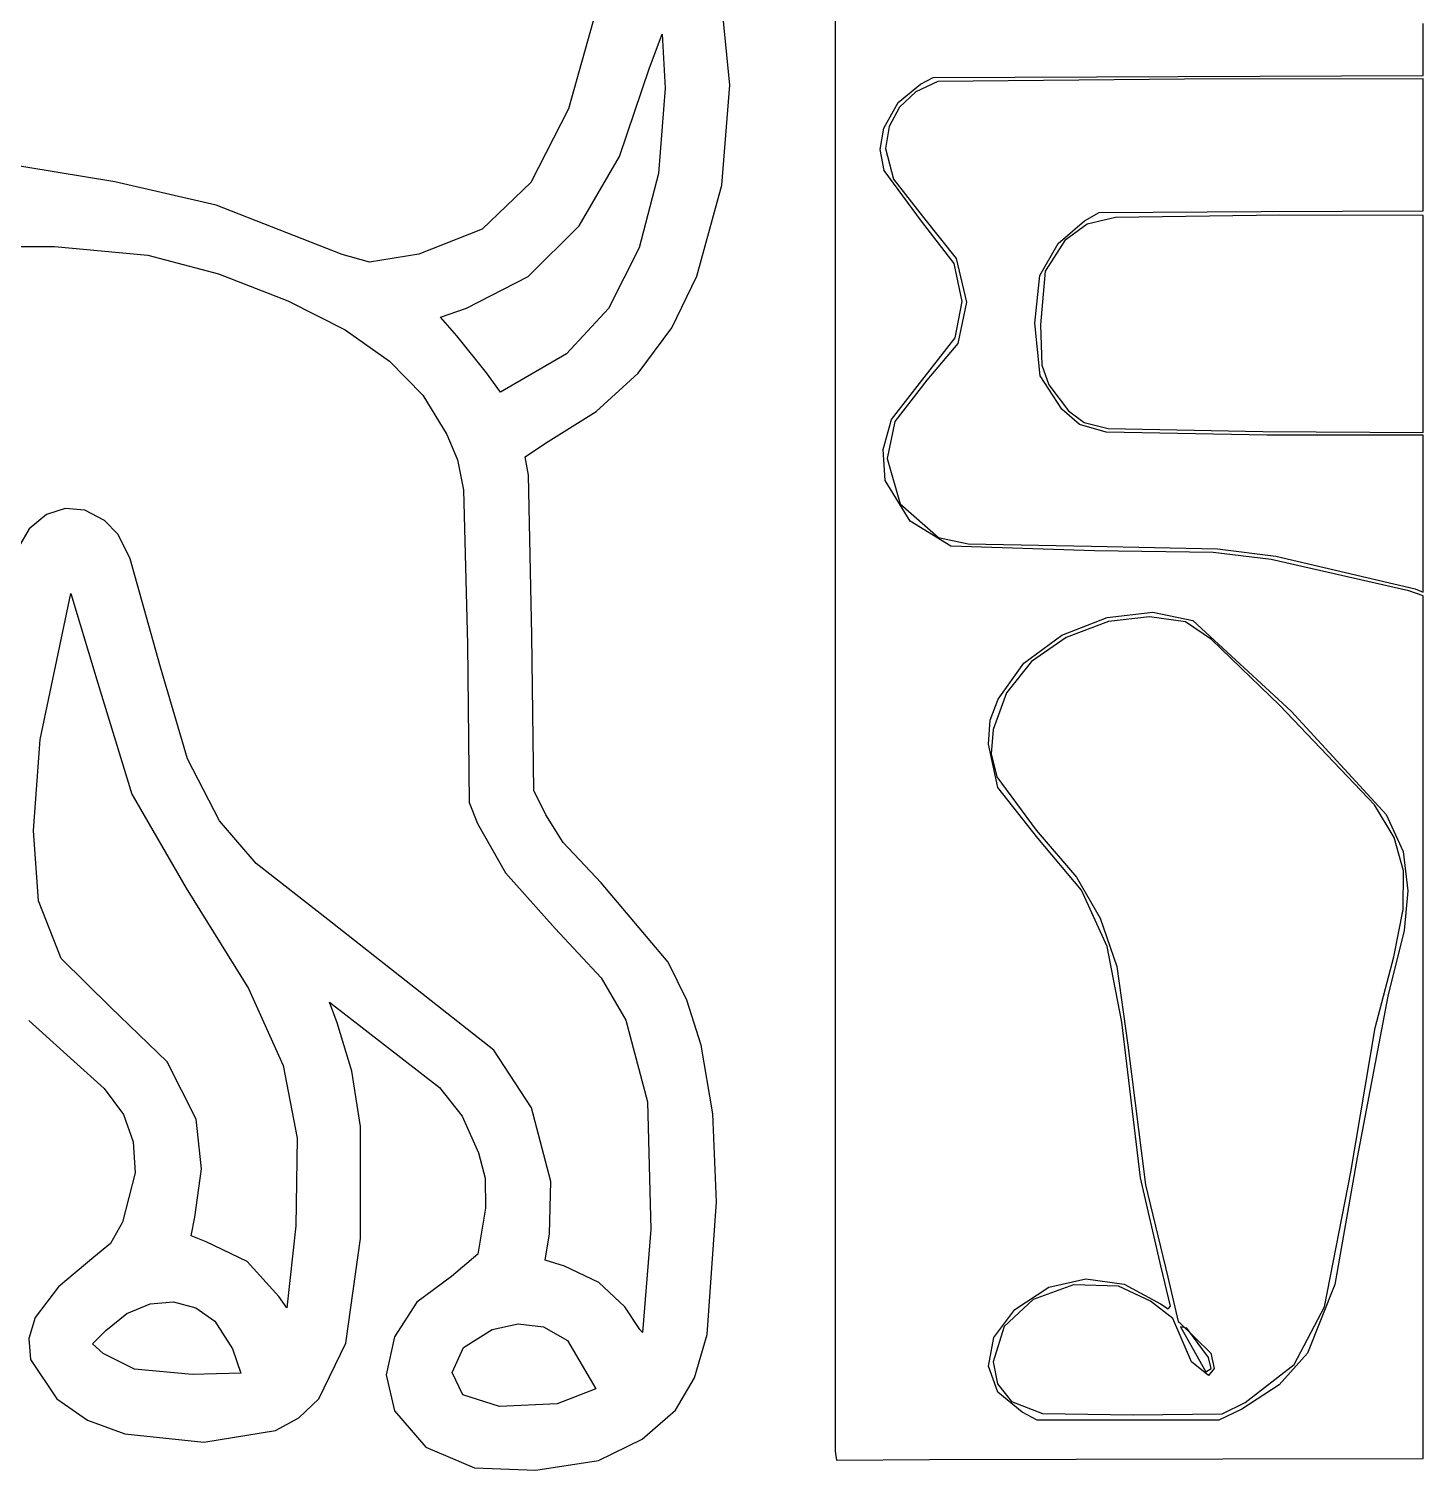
# Model space of a CAD drawing. Extents: x 0 to 60, y 6.6 to 60.
# Drawn here: x 29.98 to 60, y 8.02 to 39.05 of the extents above; entities that cross this region are included whole.
import ezdxf

# ---------------------------------------------------------------- set-up
doc = ezdxf.new("R2010")
doc.units = 0

msp = doc.modelspace()

# ---------------------------------------------------------------- linework, layer by layer
at = {"layer": 'Layer 1'}
for p, q in [((47.339, 49.899), (47.339, 8.4277)), ((45.069979, 37.839347), (44.883097, 39.744553)), ((42.238631, 39.599013), (41.595914, 37.327593)), ((60.000673, 38.044365), (60.000673, 39.162345)), ((43.343383, 38.209782), (43.613783, 38.936638)), ((43.613783, 38.936638), (43.680763, 37.773173)), ((42.698498, 36.30375), (43.343383, 38.209782)), ((48.69762, 37.465528), (49.178056, 37.859137)), ((49.5485, 37.9121), (49.079745, 37.692348)), ((49.178056, 37.859137), (49.449283, 38.004673)), ((49.449283, 38.004673), (54.728283, 38.024519)), ((54.860574, 37.965036), (49.548494, 37.912113)), ((49.548494, 37.912113), (49.5485, 37.9121)), ((54.728283, 38.024519), (60.000673, 38.044365)), ((60.000654, 37.971651), (54.860574, 37.965036)), ((60.000654, 36.549361), (60.000654, 37.971651)), ((43.68077, 37.773173), (43.535957, 35.933918)), ((43.680763, 37.773173), (43.68077, 37.773173)), ((44.899635, 35.682763), (45.069979, 37.839347)), ((49.079745, 37.692348), (48.725723, 37.364685)), ((41.595914, 37.327593), (40.788228, 35.741474)), ((48.390836, 36.913151), (48.69762, 37.465528)), ((48.725723, 37.364685), (48.50194, 36.950197)), ((48.50194, 36.950197), (48.4239, 36.46997)), ((48.305768, 36.450186), (48.390836, 36.913151)), ((48.394971, 36.002724), (48.305768, 36.450186)), ((48.4239, 36.46997), (48.598378, 35.813403)), ((60.000654, 35.133691), (60.000654, 36.549361)), ((31.826991, 35.75801), (29.034511, 36.2186)), ((41.826003, 34.804559), (42.698498, 36.30375)), ((49.197901, 34.908721), (48.394971, 36.002724)), ((34.009211, 35.252768), (31.826991, 35.75801)), ((40.788228, 35.741474), (39.739911, 34.734604)), ((43.535957, 35.933918), (43.122605, 34.336531)), ((48.598378, 35.813403), (49.244196, 34.98815)), ((44.362143, 33.724637), (44.899635, 35.682763)), ((36.728091, 34.194318), (34.009211, 35.252768)), ((52.710605, 34.915386), (53.021524, 35.093999)), ((53.021524, 35.093999), (56.514394, 35.113845)), ((56.514394, 35.113845), (60.000654, 35.133691)), ((40.72652, 33.714689), (41.826003, 34.804559)), ((49.900776, 33.997461), (49.197901, 34.908721)), ((49.244196, 34.98815), (49.945417, 34.101701)), ((52.14169, 34.425855), (52.710605, 34.915386)), ((52.766059, 34.841837), (52.28728, 34.492053)), ((53.3788, 34.9882), (52.766059, 34.841837)), ((53.378804, 34.988201), (53.3788, 34.9882)), ((56.911364, 35.034508), (53.378804, 34.988201)), ((60.000704, 35.027893), (56.911364, 35.034508)), ((60.000704, 32.692693), (60.000704, 35.027893)), ((39.739911, 34.734604), (38.375301, 34.200933)), ((52.28728, 34.492053), (51.862248, 33.82887)), ((29.261959, 34.360519), (30.52961, 34.366308)), ((30.52961, 34.366308), (32.54066, 34.174465)), ((32.54066, 34.174465), (32.54067, 34.174456)), ((32.54067, 34.174456), (34.061356, 33.771751)), ((37.311066, 34.026455), (36.728091, 34.194318)), ((38.375301, 34.200933), (37.311066, 34.026455)), ((43.122605, 34.336531), (42.457457, 33.026908)), ((51.746427, 33.737867), (52.14169, 34.425855)), ((50.077735, 33.175511), (49.900776, 33.997461)), ((49.945417, 34.101701), (50.167856, 33.161502)), ((51.862248, 33.82887), (51.764672, 32.679463)), ((34.061356, 33.771751), (35.55724, 33.195393)), ((39.400673, 33.036622), (40.72652, 33.714689)), ((43.822788, 32.609859), (44.362143, 33.724637)), ((51.638928, 32.712495), (51.746427, 33.737867)), ((35.55724, 33.195393), (36.79027, 32.566217)), ((38.844989, 32.844779), (39.400673, 33.036622)), ((42.457457, 33.026908), (41.55726, 32.050944)), ((49.923103, 32.395729), (50.077735, 33.175511)), ((50.167856, 33.161502), (49.978493, 32.275881)), ((39.195599, 32.441246), (38.844989, 32.844779)), ((43.09862, 31.638342), (43.822788, 32.609859)), ((51.75635, 31.580455), (51.638928, 32.712495)), ((51.764672, 32.679463), (51.79196, 31.807898)), ((60.000704, 30.357493), (60.000704, 32.692693)), ((36.79027, 32.566217), (37.746075, 31.897969)), ((39.830667, 31.640796), (39.195599, 32.441246)), ((49.257439, 31.541531), (49.923103, 32.395729)), ((49.978493, 32.275881), (49.316964, 31.482046)), ((41.55726, 32.050944), (40.13497, 31.224033)), ((37.746075, 31.897969), (38.462488, 31.159021)), ((51.79196, 31.807898), (51.943285, 31.382863)), ((40.13497, 31.224033), (39.830667, 31.640796)), ((42.190879, 30.811948), (43.09862, 31.638342)), ((48.549603, 30.635236), (49.257439, 31.541531)), ((49.316964, 31.482046), (48.624013, 30.592291)), ((52.221074, 30.860215), (51.75635, 31.580455)), ((51.943285, 31.382863), (52.366664, 30.827179)), ((38.462488, 31.159021), (38.97734, 30.317743)), ((41.100803, 30.132537), (42.190879, 30.811948)), ((52.600831, 30.532345), (52.221074, 30.860215)), ((52.366664, 30.827179), (52.698048, 30.572697)), ((48.376779, 29.992724), (48.549603, 30.635236)), ((48.624013, 30.592291), (48.456976, 29.801766)), ((53.175327, 30.365722), (52.600831, 30.532345)), ((52.698048, 30.572697), (53.216728, 30.443492)), ((53.216728, 30.443492), (56.547524, 30.377339)), ((38.97734, 30.317743), (39.211253, 29.772706)), ((40.665848, 29.83733), (41.100803, 30.132537)), ((56.640084, 30.297915), (53.175327, 30.365722)), ((56.547524, 30.377339), (60.000704, 30.357493)), ((60.000654, 30.297915), (56.640084, 30.297915)), ((60.000654, 28.611015), (60.000654, 30.297915)), ((40.736962, 29.437932), (40.665848, 29.83733)), ((48.417297, 29.325406), (48.376779, 29.992724)), ((48.456976, 29.801766), (48.73978, 28.820222)), ((39.211253, 29.772706), (39.335393, 29.127819)), ((40.80973, 25.991362), (40.736962, 29.437932)), ((48.953963, 28.448882), (48.417297, 29.325406)), ((39.335393, 29.127819), (39.420564, 25.799503)), ((30.355756, 28.59292), (29.987158, 28.286859)), ((30.762804, 28.725949), (30.355756, 28.59292)), ((31.187217, 28.684087), (30.762804, 28.725949)), ((31.607908, 28.465472), (31.187217, 28.684087)), ((48.73978, 28.820222), (49.568346, 28.101636)), ((60.000654, 26.924115), (60.000654, 28.611015)), ((29.987158, 28.286859), (29.669624, 27.736963)), ((31.90208, 28.161166), (31.607908, 28.465472)), ((49.832967, 27.909736), (48.953963, 28.448882)), ((32.160282, 27.638557), (31.90208, 28.161166)), ((49.568346, 28.101636), (50.202587, 27.963542)), ((50.202587, 27.963542), (52.856146, 27.909793)), ((32.811888, 25.303362), (32.160282, 27.638557)), ((52.922307, 27.810506), (49.832967, 27.909736)), ((52.856146, 27.909793), (55.572548, 27.853563)), ((55.476634, 27.774949), (52.922307, 27.810506)), ((56.726097, 27.625278), (55.476634, 27.774949)), ((55.572548, 27.853563), (56.825316, 27.698104)), ((59.689747, 26.950518), (56.726097, 27.625278)), ((56.825316, 27.698104), (59.828656, 26.990268)), ((30.22531, 23.748766), (30.880224, 26.891026)), ((30.880224, 26.891026), (31.46237, 24.959366)), ((60.000666, 26.844673), (59.689747, 26.950518)), ((59.828656, 26.990268), (60.000654, 26.924115)), ((60.000666, 17.556803), (60.000666, 26.844673)), ((52.223249, 25.997215), (53.197661, 26.377491)), ((53.197661, 26.377491), (54.183236, 26.493569)), ((54.108081, 26.387497), (53.226596, 26.289094)), ((54.880416, 26.282479), (54.108081, 26.387497)), ((54.183236, 26.493569), (55.039191, 26.308856)), ((53.2266, 26.2891), (52.312347, 25.948619)), ((53.226596, 26.289094), (53.2266, 26.2891)), ((55.444368, 25.898788), (54.880416, 26.282479)), ((55.039191, 26.308856), (55.0392, 26.30886)), ((55.0392, 26.30886), (57.157745, 24.355695)), ((39.420564, 25.799503), (39.460256, 22.392633)), ((40.849422, 22.650642), (40.80973, 25.991362)), ((51.400781, 25.389331), (52.223249, 25.997215)), ((52.312347, 25.948619), (51.568644, 25.425804)), ((56.911306, 24.483119), (55.444368, 25.898788)), ((33.394864, 23.334484), (32.811888, 25.303362)), ((50.851712, 24.615342), (51.400781, 25.389331)), ((51.568644, 25.425804), (51.032081, 24.754144)), ((31.46237, 24.959366), (31.46238, 24.959356)), ((31.46238, 24.959356), (32.196677, 22.569583)), ((50.676407, 24.164676), (50.851712, 24.615342)), ((51.032081, 24.754144), (50.73925, 23.96713)), ((58.955426, 22.339769), (56.911306, 24.483119)), ((57.157745, 24.355695), (59.20683, 22.13461)), ((50.640023, 23.64951), (50.676407, 24.164676)), ((50.73925, 23.96713), (50.697904, 23.437391)), ((30.078947, 21.788985), (30.22531, 23.748766)), ((50.840135, 22.719233), (50.640023, 23.64951)), ((34.082028, 21.995712), (33.394864, 23.334484)), ((50.697904, 23.437391), (50.820287, 22.944242)), ((50.820287, 22.944242), (51.665391, 21.79731)), ((51.705083, 21.62523), (50.840135, 22.719233)), ((32.196677, 22.569583), (33.36758, 20.546957)), ((39.460256, 22.392633), (39.638869, 21.942793)), ((41.107418, 22.128034), (40.849422, 22.650642)), ((41.485319, 21.533482), (41.107418, 22.128034)), ((59.373946, 21.641237), (58.955426, 22.339769)), ((59.20683, 22.13461), (59.567363, 21.336641)), ((30.185618, 20.275735), (30.078947, 21.788985)), ((34.875036, 21.082799), (34.082028, 21.995712)), ((39.638869, 21.942793), (40.240033, 20.876079)), ((51.665391, 21.79731), (52.537784, 20.784344)), ((42.304788, 20.666054), (41.485319, 21.533482)), ((52.644454, 20.50725), (51.705083, 21.62523)), ((59.574782, 20.919139), (59.373946, 21.641237)), ((59.567363, 21.336641), (59.6699, 20.49402)), ((36.417228, 19.872202), (34.875036, 21.082799)), ((40.240033, 20.876079), (41.312539, 19.680363)), ((59.568477, 20.090368), (59.574782, 20.919139)), ((33.36758, 20.546957), (34.705937, 18.388616)), ((43.74196, 18.958478), (42.304788, 20.666054)), ((52.537784, 20.784344), (53.047991, 19.90534)), ((53.199312, 19.293349), (52.644454, 20.50725)), ((59.6699, 20.49402), (59.593824, 19.639821)), ((30.676806, 19.032063), (30.185618, 20.275735)), ((39.989488, 17.060702), (36.417228, 19.872202)), ((53.047991, 19.90534), (53.405217, 18.86095)), ((59.365574, 19.071819), (59.568477, 20.090368)), ((41.312539, 19.680363), (42.304005, 18.617784)), ((59.593824, 19.639821), (59.239906, 18.22498)), ((53.511057, 17.66268), (53.199312, 19.293349)), ((31.733598, 17.986846), (30.676806, 19.032063)), ((44.148594, 18.138492), (43.74196, 18.958478)), ((58.968657, 17.543689), (59.365574, 19.071819)), ((53.405217, 18.86095), (53.643367, 17.16661)), ((34.705937, 18.388616), (35.45636, 16.730761)), ((42.304005, 18.617784), (42.834059, 17.709003)), ((36.615633, 17.649473), (36.450251, 18.092697)), ((36.450251, 18.092697), (38.818521, 16.253647)), ((44.454758, 17.166564), (44.148594, 18.138492)), ((59.239906, 18.22498), (58.578377, 14.75195)), ((29.978214, 17.699406), (30.946319, 16.822571)), ((32.956603, 16.812626), (31.733598, 17.986846)), ((42.834059, 17.709003), (43.300436, 15.946853)), ((36.931513, 16.611702), (36.615633, 17.649473)), ((53.911283, 14.315348), (53.511057, 17.66268)), ((58.446049, 14.434499), (58.968657, 17.543689)), ((60.000666, 8.268933), (60.000666, 17.556803)), ((44.706965, 15.693005), (44.454758, 17.166564)), ((53.643367, 17.16661), (54.023746, 14.16327)), ((30.946319, 16.822571), (31.597719, 16.235257)), ((33.579268, 15.578876), (32.956603, 16.812626)), ((40.798203, 15.817027), (39.989488, 17.060702)), ((35.45636, 16.730761), (35.752808, 15.163455)), ((37.118395, 15.420123), (36.931513, 16.611702)), ((31.597719, 16.235257), (32.01469, 15.676473)), ((38.818521, 16.253647), (39.310533, 15.639252)), ((43.300436, 15.946853), (43.369897, 13.197373)), ((32.01469, 15.676473), (32.228241, 15.0904)), ((33.697516, 14.503067), (33.579268, 15.578876)), ((39.310533, 15.639252), (39.658663, 14.851207)), ((41.219928, 14.235972), (40.798203, 15.817027)), ((44.785522, 13.792764), (44.706965, 15.693005)), ((37.120876, 13.003065), (37.118395, 15.420123)), ((32.228241, 15.0904), (32.269379, 14.421221)), ((35.752808, 15.163455), (35.72924, 13.276757)), ((39.658663, 14.851207), (39.804199, 14.302965)), ((58.578377, 14.75195), (58.097114, 12.017354)), ((32.269379, 14.421221), (31.998152, 13.356161)), ((33.552807, 13.461986), (33.697516, 14.503067)), ((39.804199, 14.302965), (39.810815, 13.660457)), ((54.351199, 12.41676), (53.911283, 14.315348)), ((57.877134, 11.536999), (58.446049, 14.434499)), ((41.186851, 13.104762), (41.219928, 14.235972)), ((54.023746, 14.16327), (54.503355, 12.17207)), ((39.810815, 13.660457), (39.644606, 12.672297)), ((44.583755, 10.937436), (44.785522, 13.792764)), ((31.998152, 13.356161), (31.734367, 12.897225)), ((33.474251, 13.060934), (33.552807, 13.461986)), ((33.797573, 12.932763), (33.474251, 13.060934)), ((35.72924, 13.276757), (35.530781, 11.510477)), ((41.094237, 12.542462), (41.186851, 13.104762)), ((43.369897, 13.197373), (43.191284, 10.981253)), ((31.734367, 12.897225), (31.376315, 12.602018)), ((34.679888, 12.507733), (33.797573, 12.932763)), ((36.800861, 10.749733), (37.120876, 13.003065)), ((31.376315, 12.602018), (30.618036, 11.963642)), ((35.358783, 11.755243), (34.679888, 12.507733)), ((39.644606, 12.672297), (39.076518, 12.185247)), ((41.511, 12.410156), (41.094237, 12.542462)), ((54.563716, 11.548503), (54.351199, 12.41676)), ((39.076518, 12.185247), (38.335501, 11.632146)), ((42.251912, 12.059546), (41.511, 12.410156)), ((51.93796, 11.958444), (52.739547, 12.140571)), ((52.739547, 12.140571), (53.559741, 12.02253)), ((54.503355, 12.17207), (54.728275, 11.219468)), ((30.618036, 11.963642), (30.112795, 11.305418)), ((42.813385, 11.53363), (42.251912, 12.059546)), ((51.208934, 11.477388), (51.93796, 11.958444)), ((52.469562, 12.010611), (51.602545, 11.692457)), ((53.43829, 11.980222), (52.469562, 12.010611)), ((54.127937, 11.657727), (53.43829, 11.980222)), ((53.559741, 12.02253), (54.344584, 11.603079)), ((58.097114, 12.017354), (57.506697, 10.53801)), ((32.091681, 11.389604), (32.588654, 11.597262)), ((32.588654, 11.597262), (33.09307, 11.642432)), ((33.09307, 11.642432), (33.57268, 11.517051)), ((33.57268, 11.517051), (33.982001, 11.227632)), ((33.57268, 11.517051), (33.57268, 11.517051)), ((35.530781, 11.510477), (35.358783, 11.755243)), ((38.335501, 11.632146), (37.85186, 10.891131)), ((43.131746, 11.047406), (42.813385, 11.53363)), ((51.602545, 11.692457), (50.978641, 11.111346)), ((54.6092, 11.285617), (54.127937, 11.657727)), ((54.344584, 11.603079), (54.508416, 11.493927)), ((54.508416, 11.493927), (54.563716, 11.548503)), ((57.224707, 10.29167), (57.877134, 11.536999)), ((30.112795, 11.305418), (29.978732, 10.851029)), ((31.6344, 11.02752), (32.091681, 11.389604)), ((33.982001, 11.227632), (34.366515, 10.630602)), ((50.759301, 10.873533), (51.208934, 11.477388)), ((55.015214, 10.350384), (54.6092, 11.285617)), ((54.728275, 11.219468), (54.754736, 11.199622)), ((54.754736, 11.199622), (55.429496, 10.538093)), ((31.349943, 10.736447), (31.6344, 11.02752)), ((37.85186, 10.891131), (37.674591, 10.074453)), ((39.337898, 10.658717), (39.956428, 11.047366)), ((39.956428, 11.047366), (40.511285, 11.168922)), ((40.511285, 11.168922), (41.061178, 11.106904)), ((41.061178, 11.106904), (41.06118, 11.106903)), ((41.06118, 11.106903), (41.577173, 10.809215)), ((43.191284, 10.981253), (43.131746, 11.047406)), ((44.311081, 10.00375), (44.583755, 10.937436)), ((50.638365, 10.258517), (50.759301, 10.873533)), ((50.978641, 11.111346), (50.73925, 10.352862)), ((54.7746, 11.107), (55.323669, 10.134552)), ((54.7746, 11.106999), (54.7746, 11.107)), ((54.913521, 11.073923), (54.7746, 11.106999)), ((55.381553, 10.445471), (54.913521, 11.073923)), ((29.978732, 10.851029), (30.012738, 10.404084)), ((31.581478, 10.531373), (31.349943, 10.736447)), ((34.366515, 10.630602), (34.545128, 10.107994)), ((36.220367, 9.557329), (36.800861, 10.749733)), ((39.09644, 10.121225), (39.337898, 10.658717)), ((41.577173, 10.809215), (42.18578, 9.770615)), ((30.012738, 10.404084), (30.582481, 9.552368)), ((32.257064, 10.196474), (31.581478, 10.531373)), ((50.842406, 9.700559), (50.638365, 10.258517)), ((50.73925, 10.352862), (50.833518, 9.879042)), ((55.376574, 10.055177), (55.015214, 10.350384)), ((55.436336, 10.206907), (55.381553, 10.445471)), ((55.429496, 10.538093), (55.502264, 10.207329)), ((56.170394, 9.473029), (57.224707, 10.29167)), ((57.506697, 10.53801), (56.896436, 9.854154)), ((33.493298, 10.074918), (32.257064, 10.196474)), ((34.545128, 10.107994), (33.493298, 10.074918)), ((37.674591, 10.074453), (37.852688, 9.294367)), ((39.320531, 9.642444), (39.09644, 10.121225)), ((43.905688, 9.307594), (44.311081, 10.00375)), ((55.323669, 10.134552), (55.436336, 10.206907)), ((55.502264, 10.207329), (55.376574, 10.055177)), ((40.11519, 9.386928), (39.320531, 9.642444)), ((42.18578, 9.770615), (41.351427, 9.449774)), ((50.833518, 9.879042), (51.136167, 9.49949)), ((51.367701, 9.267878), (50.842406, 9.700559)), ((56.896436, 9.854154), (56.097637, 9.33403)), ((30.582481, 9.552368), (31.239048, 9.093432)), ((35.7943, 9.14408), (36.220367, 9.557329)), ((41.351427, 9.449774), (40.11519, 9.386928)), ((51.136167, 9.49949), (51.803483, 9.237359)), ((56.097637, 9.33403), (55.60149, 9.09588)), ((55.674247, 9.228263), (56.170394, 9.473029)), ((31.239048, 9.093432), (32.044461, 8.798225)), ((35.292571, 8.870993), (35.7943, 9.14408)), ((37.852688, 9.294367), (38.529102, 8.513761)), ((43.184619, 8.689066), (43.905688, 9.307594)), ((51.69185, 9.09588), (51.367701, 9.267878)), ((53.64998, 9.09588), (51.69185, 9.09588)), ((51.803483, 9.237359), (53.755817, 9.208417)), ((55.60149, 9.09588), (53.64998, 9.09588)), ((53.755817, 9.208417), (55.674247, 9.228263)), ((32.044461, 8.798225), (33.747896, 8.623747)), ((33.747896, 8.623747), (35.292571, 8.870993)), ((42.245248, 8.229304), (43.184619, 8.689066)), ((38.529102, 8.513761), (39.572668, 8.070537)), ((47.339, 8.4277), (47.372076, 8.235857)), ((39.572668, 8.070537), (40.89159, 8.018441)), ((40.89159, 8.018441), (42.245248, 8.229304)), ((47.372076, 8.235857), (49.369896, 8.249088)), ((49.369896, 8.249088), (55.687496, 8.262318)), ((55.687496, 8.262318), (60.000666, 8.268933))]:
    msp.add_line(p, q, dxfattribs=at)

doc.saveas('drawing.dxf')
